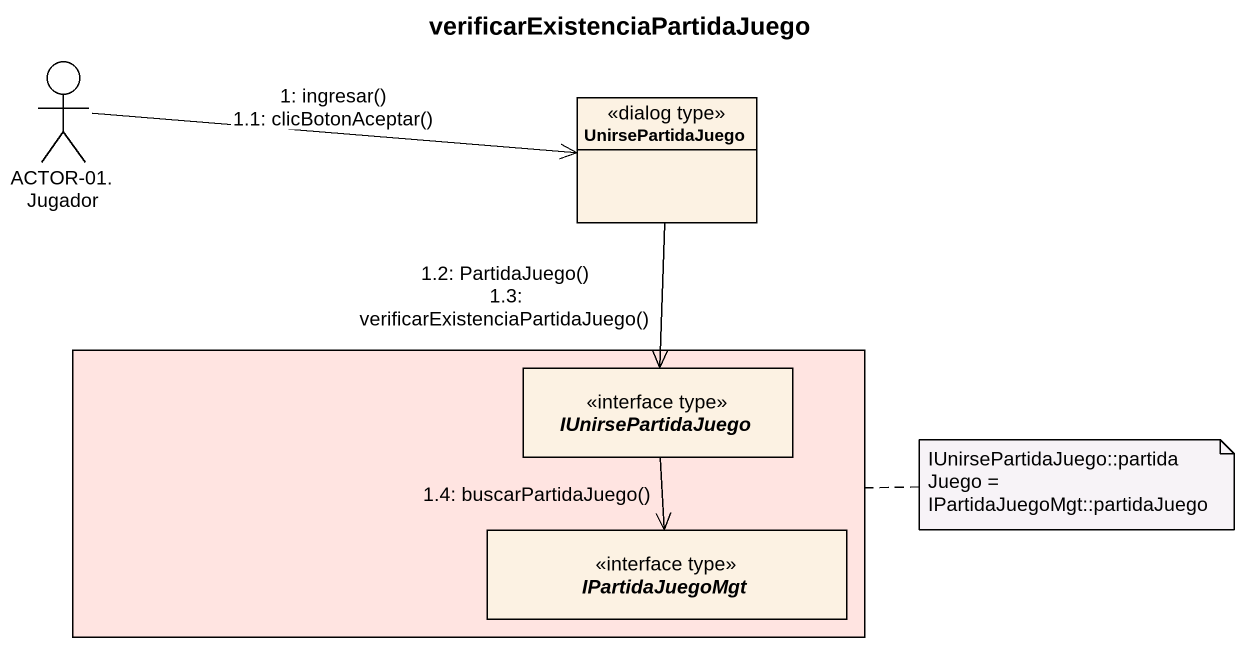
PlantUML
@startuml
title verificarExistenciaPartidaJuego
allowmixing
hide circle
hide empty members
actor "ACTOR-01. Jugador" as ACTOR_01_Jugador
class UnirsePartidaJuego <<dialog type>>
rectangle " " as rectangle1 #FFE4E1 {
  interface IUnirsePartidaJuego <<interface type>>
  interface IPartidaJuegoMgt <<interface type>>
}
ACTOR_01_Jugador -right-> UnirsePartidaJuego : 1: ingresar()\n1.1: clicBotonAceptar()
UnirsePartidaJuego --> IUnirsePartidaJuego : 1.2: PartidaJuego()\n1.3: verificarExistenciaPartidaJuego()
IUnirsePartidaJuego --> IPartidaJuegoMgt : 1.4: buscarPartidaJuego()
note right of rectangle1 : IUnirsePartidaJuego::partidaJuego = IPartidaJuegoMgt::partidaJuego
@enduml
